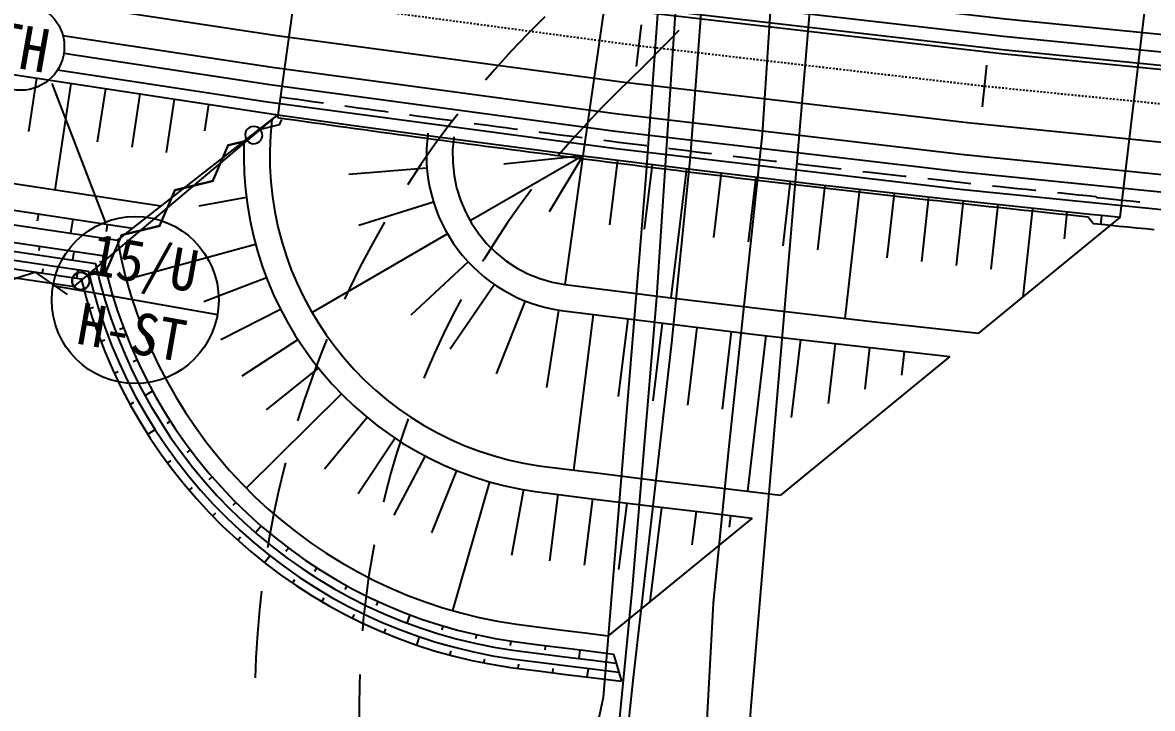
# Model space of a CAD drawing. Header units: millimetres. Extents: x 9574 to 10370, y 1103 to 1809.
# Drawn here: x 9806.5 to 9871.4, y 1446.2 to 1485.6 of the extents above; entities that cross this region are included whole.
import ezdxf
from ezdxf.enums import TextEntityAlignment as Align
from ezdxf.xclip import XClip

# ---------------------------------------------------------------- set-up
doc = ezdxf.new("R2010")
doc.units = ezdxf.units.MM
doc.header["$LTSCALE"] = 10
doc.header["$MEASUREMENT"] = 0
doc.header["$XCLIPFRAME"] = 2
for name, pattern in [('CENTER', [2, 1.25, -0.25, 0.25, -0.25]), ('DASHED', [0.75, 0.5, -0.25]), ('HIDDEN', [0.375, 0.25, -0.125])]:
    doc.linetypes.add(name, pattern=pattern)
for name, color, linetype in [('TN-CABL', 4, 'Continuous'), ('TN-MANH', 4, 'Continuous'), ('TZ-BASE', 253, 'Continuous'), ('TZ-CABL', 4, 'Continuous')]:
    doc.layers.add(name, color=color, linetype=linetype)
doc.styles.add('SYMBTEXT', font='GulimChe.ttf')
doc.linetypes.add('ZIGZAG', pattern='A,0.0001,-0.2,[131,ltypeshp.shx,S=0.2,R=0,X=-0.2,Y=0],-0.4,[131,ltypeshp.shx,S=0.2,R=180,X=0.2,Y=0],-0.2', length=0.8001)

# ---------------------------------------------------------------- blocks, each defined once
blk = doc.blocks.new('TTTW101-2')
blk.add_line((-6, 0), (6, 0))
blk.add_circle((0, 0), 6)
at = {"style": 'SYMBTEXT'}
for tag, p in [('TTTW_TITLE_1', (0.17, 2.77)), ('TTTW_TITLE_2', (0.17, -2.31))]:
    blk.add_attdef(tag, text='', height=3, dxfattribs=at).set_placement(p, align=Align.MIDDLE_CENTER)
blk = doc.blocks.new('JD-FGJF7HKL')
at = {"layer": 'TZ-BASE'}
blk.add_line((186.184, 38.217), (189.249, 30.251), dxfattribs=at)
at = {"layer": 'TZ-BASE', "xscale": 0.7999999999921703, "yscale": 0.7999999999921703, "zscale": 0.7999999999921703, "rotation": 350.0007794774572}
blk.add_blockref('TTTW101-2', (190.973, 25.771), dxfattribs=at).add_auto_attribs({'TTTW_TITLE_1': '15/U', 'TTTW_TITLE_2': 'H-ST'})
blk = doc.blocks.new('smd')
at = {"color": 0, "lineweight": -3, "ltscale": 5, "const_width": 0.13}
blk.add_lwpolyline([(0.5, 0, 1), (-0.5, 0, 1)], format="xyb", close=True, dxfattribs=at)
blk.add_lwpolyline([(12.5, 0), (11.5, 0.5), (9.5, -0.5), (7.5, 0.5), (5.5, -0.5), (3.5, 0.5), (1.5, -0.5), (0.5, 0)], dxfattribs=at)
blk = doc.blocks.new('jd-fgjfjfjfjazdf2gs')
at = {"layer": 'TZ-BASE'}
for p, q in [((176.649, -31.506), (174.684, -45.347)), ((223.119, -51.074), (224.693, -37.805)), ((195.32, -42.415), (195.618, -40.033)), ((215.205, -44.736), (215.463, -42.35)), ((160.848, -43.093), (160.384, -46.153)), ((162.825, -43.393), (161.898, -49.513)), ((164.803, -43.693), (164.339, -46.753)), ((166.78, -43.992), (166.316, -47.052)), ((168.758, -44.292), (168.294, -47.352)), ((170.735, -44.592), (170.503, -46.122)), ((165.489, -52.396), (174.705, -45.194)), ((194.232, -47.801), (193.767, -51.507)), ((183.28, -48.249), (178.795, -48.613)), ((196.216, -48.049), (195.757, -51.755)), ((198.201, -48.293), (197.296, -55.708)), ((200.187, -48.534), (199.74, -52.242)), ((202.173, -48.771), (201.732, -52.48)), ((204.159, -49.006), (203.724, -52.715)), ((206.146, -49.236), (205.717, -52.947)), ((208.132, -49.464), (207.288, -56.886)), ((210.12, -49.689), (209.704, -53.4)), ((212.108, -49.91), (211.698, -53.622)), ((221.722, -49.887), (221.767, -49.941)), ((183.661, -50.208), (179.366, -51.552)), ((214.096, -50.127), (213.692, -53.841)), ((216.084, -50.345), (215.68, -54.058)), ((218.072, -50.563), (217.519, -55.65)), ((160.953, -50.887), (160.891, -51.296)), ((162.93, -51.187), (162.807, -51.998)), ((223.119, -51.074), (214.967, -57.735)), ((220.06, -50.779), (219.894, -52.312)), ((221.564, -51.429), (221.252, -51.045)), ((222.049, -50.995), (221.992, -51.518)), ((164.908, -51.486), (164.847, -51.889)), ((184.465, -52.035), (176.678, -56.55)), ((161.017, -52.743), (160.98, -52.991)), ((162.995, -53.037), (162.922, -53.531)), ((173.435, -52.647), (166.005, -54.671)), ((164.713, -53.607), (164.456, -53.664)), ((185.651, -53.64), (182.351, -56.7)), ((161.192, -54.286), (161.229, -54.039)), ((163.171, -54.579), (163.244, -54.085)), ((174.059, -54.547), (170.467, -55.934)), ((187.162, -54.945), (184.617, -58.657)), ((165.214, -55.543), (164.974, -55.614)), ((163.879, -56.31), (164.118, -56.236)), ((174.874, -56.372), (171.443, -58.12)), ((188.923, -55.884), (187.259, -60.065)), ((190.848, -56.412), (190.146, -60.857)), ((192.832, -56.666), (191.709, -65.596)), ((194.816, -56.914), (194.262, -61.38)), ((165.85, -57.439), (165.616, -57.527)), ((196.801, -57.158), (196.254, -61.625)), ((198.787, -57.4), (198.247, -61.867)), ((200.772, -57.638), (200.24, -62.106)), ((164.535, -58.199), (164.768, -58.109)), ((175.871, -58.105), (172.637, -60.194)), ((202.759, -57.873), (201.709, -66.811)), ((204.745, -58.106), (204.22, -62.575)), ((206.732, -58.333), (206.329, -61.764)), ((213.336, -59.068), (203.591, -67.031)), ((208.719, -58.558), (208.438, -60.952)), ((210.707, -58.779), (210.547, -60.141)), ((166.619, -59.285), (166.392, -59.389)), ((177.041, -59.726), (174.038, -62.136)), ((165.316, -60.04), (165.543, -59.934)), ((167.517, -61.071), (167.079, -61.312)), ((178.37, -61.219), (172.889, -66.628)), ((166.219, -61.824), (166.438, -61.703)), ((168.54, -62.79), (168.329, -62.925)), ((179.846, -62.568), (177.396, -65.539)), ((167.241, -63.543), (167.662, -63.273)), ((181.451, -63.759), (179.319, -66.965)), ((169.681, -64.432), (169.481, -64.581)), ((183.17, -64.779), (181.377, -68.187)), ((168.375, -65.189), (168.576, -65.041)), ((170.936, -65.988), (170.747, -66.152)), ((184.985, -65.618), (183.55, -69.192)), ((169.618, -66.756), (169.809, -66.594)), ((186.876, -66.267), (184.753, -73.67)), ((188.823, -66.719), (188.146, -70.51)), ((172.298, -67.452), (172.121, -67.629)), ((190.804, -66.993), (190.321, -70.813)), ((192.788, -67.242), (192.312, -71.063)), ((194.773, -67.49), (194.297, -71.31)), ((170.964, -68.235), (171.143, -68.061)), ((196.758, -67.737), (196.08, -73.168)), ((198.744, -67.97), (198.504, -69.895)), ((173.761, -68.816), (173.433, -69.193)), ((201.973, -68.353), (193.699, -75.114)), ((200.73, -68.206), (200.648, -68.866)), ((172.406, -69.62), (172.573, -69.434)), ((175.316, -70.073), (175.166, -70.273)), ((173.937, -70.906), (174.246, -70.512)), ((176.956, -71.216), (176.821, -71.426)), ((175.552, -72.085), (175.693, -71.878)), ((178.674, -72.24), (178.553, -72.459)), ((177.243, -73.153), (177.369, -72.937)), ((180.459, -73.14), (180.355, -73.367)), ((179.002, -74.105), (179.113, -73.881)), ((182.304, -73.911), (182.128, -74.379)), ((184.199, -74.55), (184.128, -74.789)), ((180.82, -74.936), (180.916, -74.705)), ((182.691, -75.643), (182.852, -75.169)), ((186.135, -75.052), (186.08, -75.296)), ((188.101, -75.417), (188.064, -75.664)), ((190.084, -75.672), (190.053, -75.92)), ((192.069, -75.92), (192.007, -76.416)), ((184.604, -76.222), (184.669, -75.981)), ((186.553, -76.672), (186.601, -76.427)), ((194.001, -76.159), (194.454, -77.726)), ((188.528, -76.986), (188.559, -76.738)), ((190.512, -77.237), (190.543, -76.989)), ((192.496, -77.485), (192.558, -76.988))]:
    blk.add_line(p, q, dxfattribs=at)
at = {"layer": 'TZ-BASE', "ltscale": 10}
for p, q in [((194.128, -34.322), (192.247, -47.551)), ((192.247, -47.551), (185.765, -51.286)), ((192.247, -47.551), (187.694, -48.033)), ((192.247, -47.551), (190.305, -50.764)), ((192.247, -47.551), (191.196, -54.947)), ((172.899, -49.933), (170.167, -50.447))]:
    blk.add_line(p, q, dxfattribs=at)
at = {"layer": 'TZ-BASE'}
for points, elevation in [([(229.571, 15.248), (221.662, 13.297), (219.876, 12.677), (217.287, 11.515), (215.481, 10.442), (213.391, 8.797), (210.911, 6.573), (209.76, 5.375), (208.205, 3.292), (205.365, -1.268), (203.781, -4.167), (203.197, -5.535), (202.475, -8.002), (201.698, -11.574), (200.962, -16.063), (200.535, -19.665), (199.613, -31.411), (198.407, -47.604), (197.335, -58.289), (195.119, -77.689), (192.913, -98.472)], 36), ([(199.089, -85.23), (199.751, -73.237), (200.626, -64.405), (202.568, -46.308), (203.146, -37.496), (203.671, -28.448), (204.321, -22.382), (205.204, -16.205), (205.999, -12.179), (206.864, -8.939), (207.682, -6.653), (208.507, -5.007), (209.727, -3.37), (211.864, -0.983), (214.444, 1.616), (216.812, 3.689), (219.149, 5.445), (221.322, 6.807), (223.424, 7.837), (225.773, 8.698)], 39), ([(201.009, -91.398), (201.907, -79.15), (205.005, -42.686), (206.565, -23.85), (207.346, -16.655), (207.968, -12.914), (208.721, -9.967), (209.533, -7.689), (210.483, -5.881), (211.786, -3.973), (213.344, -2.1), (215.326, -0.16), (218.953, 2.869), (221.061, 4.348), (223.442, 5.609), (226.509, 6.961)], 40)]:
    blk.add_lwpolyline(points, dxfattribs=dict(at, elevation=elevation))
for points in [[(0.608, 2.03), (0.962, 1.921), (20.17, -3.648), (39.469, -8.896), (58.853, -13.82), (78.317, -18.421), (97.854, -22.695), (117.461, -26.643), (137.13, -30.263), (156.857, -33.553), (176.637, -36.514), (196.463, -39.144), (216.33, -41.443), (236.233, -43.409)], [(-0.607, -2.024), (18.24, -7.515), (37.532, -12.79), (56.909, -17.742), (76.365, -22.372), (95.896, -26.677), (115.496, -30.658), (135.159, -34.311), (154.88, -37.637), (174.654, -40.635), (194.475, -43.303), (214.338, -45.641), (234.236, -47.649)], [(174.684, -45.347), (175.179, -45.417), (175.677, -45.488), (176.175, -45.558), (176.673, -45.628), (177.171, -45.698), (177.669, -45.767), (178.167, -45.837), (178.665, -45.906), (179.163, -45.975), (179.661, -46.044), (180.159, -46.112), (180.658, -46.181), (181.156, -46.249), (181.654, -46.317), (182.152, -46.385), (182.651, -46.452), (183.149, -46.52), (183.647, -46.587), (184.146, -46.654), (184.644, -46.72), (185.143, -46.787), (185.641, -46.853), (186.139, -46.919), (186.638, -46.985), (187.137, -47.051), (187.635, -47.116), (188.134, -47.182), (188.632, -47.247), (189.131, -47.311), (189.63, -47.376), (190.128, -47.44), (190.627, -47.505), (191.126, -47.569), (191.625, -47.632), (192.123, -47.696), (192.622, -47.759), (193.121, -47.823), (193.62, -47.886), (194.119, -47.948), (194.618, -48.011), (195.117, -48.073), (195.616, -48.135), (196.115, -48.197), (196.614, -48.259), (197.113, -48.321), (197.612, -48.382), (198.111, -48.443), (198.61, -48.504), (199.11, -48.565), (199.609, -48.625), (200.108, -48.685), (200.607, -48.745), (201.107, -48.805), (201.606, -48.865), (202.105, -48.924), (202.604, -48.984), (203.104, -49.043), (203.603, -49.101), (204.103, -49.16), (204.602, -49.218), (205.102, -49.277), (205.601, -49.335), (206.101, -49.392), (206.6, -49.45), (207.1, -49.507), (207.599, -49.564), (208.099, -49.621), (208.599, -49.678), (209.098, -49.735), (209.598, -49.791), (210.098, -49.847), (210.597, -49.903), (211.097, -49.959), (211.597, -50.014), (212.097, -50.069), (212.597, -50.124), (213.096, -50.179), (213.596, -50.234), (214.096, -50.288), (214.596, -50.343), (215.096, -50.397), (215.596, -50.451), (216.096, -50.504), (216.596, -50.558), (217.096, -50.611), (217.596, -50.664), (218.096, -50.716), (218.596, -50.769), (219.096, -50.821), (219.596, -50.874), (220.097, -50.925), (220.597, -50.977), (221.097, -51.029), (221.252, -51.045)], [(153.612, -49.774), (166.369, -51.708)], [(221.564, -51.429), (222.062, -51.479), (222.562, -51.53), (223.063, -51.581), (223.563, -51.631), (224.064, -51.682), (224.564, -51.732), (225.065, -51.782)]]:
    blk.add_lwpolyline(points, dxfattribs=at)
at = {"layer": 'TZ-BASE', "linetype": 'CENTER', "ltscale": 0.001, "flags": 128}
blk.add_lwpolyline([(0, 0), (19.205, -5.582), (38.5, -10.843), (57.881, -15.782), (77.341, -20.397), (96.875, -24.687), (116.478, -28.651), (136.144, -32.287), (155.869, -35.596), (175.645, -38.575), (195.469, -41.224), (215.334, -43.543), (235.235, -45.53), (255.166, -47.185), (275.122, -48.508), (295.097, -49.497), (315.086, -50.154), (335.083, -50.478), (355.083, -50.469), (375.08, -50.126), (395.068, -49.449), (415.042, -48.44), (434.997, -47.098), (454.927, -45.424), (474.825, -43.418), (494.688, -41.08), (514.509, -38.412), (534.283, -35.414), (554.004, -32.086), (573.667, -28.431), (593.266, -24.448), (612.796, -20.139), (632.252, -15.505), (651.627, -10.548), (670.918, -5.269), (690.117, 0.332)], dxfattribs=at)
at = {"layer": 'TZ-BASE', "flags": 128}
for points in [[(154.821, -42.179), (174.705, -45.194)], [(167.995, -50.437), (153.848, -48.293)]]:
    blk.add_lwpolyline(points, dxfattribs=at)
at = {"layer": 'TZ-BASE', "linetype": 'HIDDEN', "flags": 128}
for points in [[(174.853, -44.159), (175.348, -44.229), (175.845, -44.3), (176.343, -44.37), (176.84, -44.44), (177.338, -44.509), (177.835, -44.579), (178.333, -44.648), (178.83, -44.717), (179.328, -44.786), (179.825, -44.855), (180.323, -44.924), (180.821, -44.992), (181.319, -45.06), (181.816, -45.128), (182.314, -45.196), (182.812, -45.263), (183.31, -45.33), (183.808, -45.397), (184.305, -45.464), (184.803, -45.531), (185.301, -45.597), (185.799, -45.664), (186.297, -45.73), (186.795, -45.795), (187.293, -45.861), (187.791, -45.926), (188.289, -45.992), (188.788, -46.057), (189.286, -46.121), (189.784, -46.186), (190.282, -46.25), (190.78, -46.315), (191.279, -46.378), (191.777, -46.442), (192.275, -46.506), (192.774, -46.569), (193.272, -46.632), (193.77, -46.695), (194.269, -46.758), (194.767, -46.82), (195.266, -46.883), (195.764, -46.945), (196.263, -47.007), (196.761, -47.068), (197.26, -47.13), (197.758, -47.191), (198.257, -47.252), (198.756, -47.313), (199.254, -47.373), (199.753, -47.434), (200.252, -47.494), (200.751, -47.554), (201.249, -47.614), (201.748, -47.673), (202.247, -47.733), (202.746, -47.792), (203.245, -47.851), (203.744, -47.91), (204.243, -47.968), (204.741, -48.027), (205.24, -48.085), (205.739, -48.143), (206.238, -48.2), (206.738, -48.258), (207.237, -48.315), (207.736, -48.372), (208.235, -48.429), (208.734, -48.486), (209.233, -48.542), (209.732, -48.599), (210.232, -48.655), (210.731, -48.71), (211.23, -48.766), (211.729, -48.821), (212.229, -48.877), (212.728, -48.932), (213.227, -48.987), (213.727, -49.041), (214.226, -49.095), (214.725, -49.15), (215.225, -49.204), (215.724, -49.257), (216.224, -49.311), (216.723, -49.364), (217.223, -49.417), (217.722, -49.47), (218.222, -49.523), (218.722, -49.576), (219.221, -49.628), (219.721, -49.68), (220.221, -49.732), (220.72, -49.784), (221.22, -49.835), (221.72, -49.886), (221.722, -49.887)], [(221.767, -49.941), (222.214, -49.987), (222.714, -50.038), (223.214, -50.089), (223.714, -50.139), (224.214, -50.189), (224.714, -50.239), (225.213, -50.289), (225.713, -50.339), (226.213, -50.388), (226.713, -50.437), (227.213, -50.486), (227.713, -50.535), (228.213, -50.584), (228.713, -50.632), (229.213, -50.68), (229.713, -50.728), (230.214, -50.776), (230.714, -50.823), (231.214, -50.871), (231.714, -50.918), (232.214, -50.965), (232.714, -51.011), (233.215, -51.058), (233.715, -51.104), (234.215, -51.15), (234.715, -51.196), (235.216, -51.242), (235.716, -51.287), (236.216, -51.332), (236.717, -51.377), (237.217, -51.422), (237.717, -51.467), (238.218, -51.511), (238.718, -51.555), (239.219, -51.599), (239.719, -51.643), (240.22, -51.686), (240.72, -51.73), (241.221, -51.773), (241.721, -51.816), (242.222, -51.859), (242.722, -51.901), (243.223, -51.943), (243.723, -51.986), (244.224, -52.027), (244.725, -52.069), (245.225, -52.111), (245.726, -52.152), (246.227, -52.193), (246.727, -52.234), (247.228, -52.274), (247.729, -52.315), (248.23, -52.355), (248.73, -52.395), (249.231, -52.435), (249.732, -52.474), (250.233, -52.514), (250.734, -52.553), (251.235, -52.592), (251.735, -52.631), (252.236, -52.669), (252.737, -52.708), (253.238, -52.746), (253.739, -52.784), (254.24, -52.821), (254.741, -52.859), (255.242, -52.896), (255.743, -52.933), (256.244, -52.97), (256.745, -53.007), (257.246, -53.043), (257.747, -53.08), (258.248, -53.116), (258.749, -53.151), (259.25, -53.187), (259.751, -53.222), (260.253, -53.258), (260.754, -53.293), (261.255, -53.327), (261.756, -53.362), (262.257, -53.396), (262.759, -53.431), (263.26, -53.465), (263.761, -53.498), (264.262, -53.532), (264.763, -53.565), (265.265, -53.598), (265.766, -53.631), (266.267, -53.664), (266.769, -53.696), (267.27, -53.729), (267.771, -53.761), (268.273, -53.793), (268.774, -53.824), (269.275, -53.856), (269.777, -53.887), (270.278, -53.918), (270.78, -53.949), (271.281, -53.979), (271.783, -54.01), (272.284, -54.04), (272.786, -54.07), (273.287, -54.1), (273.789, -54.129), (274.29, -54.159), (274.792, -54.188), (275.293, -54.217), (275.795, -54.246), (276.296, -54.274), (276.798, -54.302), (277.299, -54.331), (277.801, -54.358), (278.303, -54.386), (278.804, -54.414), (279.306, -54.441), (279.807, -54.468), (280.309, -54.495), (280.811, -54.521), (281.312, -54.548), (281.814, -54.574), (282.316, -54.6), (282.818, -54.626), (283.319, -54.652), (283.821, -54.677), (283.823, -54.677)]]:
    blk.add_lwpolyline(points, dxfattribs=at)
at = {"layer": 'TZ-BASE', "lineweight": -3, "ltscale": 5, "flags": 128}
blk.add_lwpolyline([(156.343, -54.072), (163.005, -55.06), (174.705, -45.194)], dxfattribs=at)
at = {"layer": 'TZ-BASE'}
for points in [[(174.705, -45.188, 0.003667), (192.247, -47.551, 0.003667)], [(192.247, -47.551, 0.005708), (219.614, -50.715, 0.00073), (223.119, -51.074)]]:
    blk.add_lwpolyline(points, format="xyb", dxfattribs=at)
at = {"layer": 'TZ-BASE', "lineweight": -3, "ltscale": 5}
blk.add_lwpolyline([(173.707, -46.035, 1), (172.943, -46.679, 1)], format="xyb", close=True, dxfattribs=at)
for points in [[(174.929, -45.46), (174.794, -45.772), (173.707, -46.035)], [(162.619, -55.508), (160.787, -54.226), (158.662, -54.921), (157.746, -54.28)]]:
    blk.add_lwpolyline(points, dxfattribs=at)
at = {"layer": 'TZ-BASE', "flags": 128}
for points in [[(174.369, -45.456, 0.406546), (189.718, -65.344, 0.002853), (203.591, -67.031)], [(172.767, -46.708, 0.385359), (189.507, -66.829, 0.002561), (201.973, -68.353)], [(183.34, -46.254, 0.414214), (190.985, -56.432, 0.004628), (213.336, -59.068)], [(184.826, -46.465, 0.414214), (191.196, -54.947)], [(147.707, -50.475), (153.614, -50.634), (165.489, -52.396, 0.322927), (188.424, -74.453, 0.001077), (193.699, -75.114)], [(149.203, -52.164), (153.6, -51.643), (164.643, -53.281, 0.315968), (188.29, -75.444, 0.001165), (194.001, -76.159)], [(149.372, -52.648), (153.592, -52.147), (164.227, -53.725, 0.312658), (188.223, -75.94, 0.001209), (194.152, -76.681), (194.152, -76.681)], [(149.541, -53.131), (153.585, -52.652), (163.816, -54.17, 0.309452), (188.157, -76.435, 0.001253), (194.303, -77.203), (194.303, -77.203)], [(149.71, -53.615), (153.577, -53.156), (163.408, -54.615, 0.306346), (188.09, -76.931, 0.001297), (194.454, -77.726)], [(191.196, -54.947, 0.004928), (214.967, -57.735)]]:
    blk.add_lwpolyline(points, format="xyb", dxfattribs=at)
at = {"layer": 'TZ-BASE'}
for points in [[(197.541, -39.362, 35.633), (196.479, -55.689, 35.644), (195.083, -72.355, 35.711), (194.193, -81.399, 35.32)], [(197.215, -29.797, 35.701), (195.855, -48.71, 35.602), (193.409, -78.656, 35.727), (191.614, -87.086, 35.711)]]:
    blk.add_polyline3d(points, dxfattribs=at)
blk.add_arc((2037.899, -211.648), 1814, 172.524972, 178.501888, dxfattribs=at)
at = {"layer": 'TZ-BASE', "linetype": 'DASHED'}
for centre, radius, start, end in [((75.061, 78.758), 171, 314.18188, 336.08909), ((228.388, -79.01), 55, 134.18188, 226.13673), ((228.388, -79.01), 49, 134.18188, 226.13673)]:
    blk.add_arc(centre, radius, start, end, dxfattribs=at)
at = {"layer": 'TZ-BASE', "rotation": 40.14156061698218}
blk.add_blockref('smd', (163.387, -54.738), dxfattribs=at)
blk = doc.blocks.new('TZMH101')
at = {"linetype": 'Continuous'}
blk.add_circle((0, 0), 2.5, dxfattribs=at)
at = {"style": 'SYMBTEXT'}
blk.add_attdef('TZMH_TITLE', text='', height=2.5, dxfattribs=at).set_placement((0, 0), align=Align.MIDDLE_CENTER)

msp = doc.modelspace()

# ---------------------------------------------------------------- linework, layer by layer
at = {"layer": 'TN-CABL', "linetype": 'ZIGZAG', "ltscale": 0.5}
for points in [[(9810.203, 1491.648), (9823.151, 1489.71), (9842.964, 1487.082), (9862.819, 1484.785), (9882.709, 1482.819), (9902.629, 1481.187), (9922.574, 1479.887), (9942.537, 1478.92), (9962.514, 1478.287), (9982.499, 1477.988), (10002.485, 1478.022), (10022.469, 1478.391), (10042.443, 1479.093), (10062.404, 1480.128), (10082.344, 1481.497), (10102.258, 1483.198), (10122.141, 1485.232), (10141.987, 1487.598), (10161.792, 1490.294), (10162.95, 1490.472)], [(9808.82, 1483.804), (9820.658, 1482.01), (9840.525, 1479.335), (9860.435, 1476.991), (9880.381, 1474.979), (9900.357, 1473.298), (9920.359, 1471.95), (9940.38, 1470.935), (9960.416, 1470.253), (9980.46, 1469.905), (10000.507, 1469.89), (10020.552, 1470.208), (10040.588, 1470.859), (10060.611, 1471.844), (10080.615, 1473.162), (10100.594, 1474.812), (10120.543, 1476.794), (10140.456, 1479.107), (10160.328, 1481.752), (10164.117, 1482.32)]]:
    msp.add_lwpolyline(points, dxfattribs=at)
at = {"layer": 'TZ-CABL', "flags": 128}
for points in [[(9810.145, 1492.668), (9823.291, 1490.7), (9843.088, 1488.074), (9862.925, 1485.779), (9882.799, 1483.815), (9902.702, 1482.184), (9922.63, 1480.885), (9942.577, 1479.92), (9962.537, 1479.287), (9982.505, 1478.988), (10002.475, 1479.022), (10022.442, 1479.39), (10042.4, 1480.092), (10062.343, 1481.126), (10082.267, 1482.494), (10102.164, 1484.194), (10122.031, 1486.226), (10141.861, 1488.59), (10161.648, 1491.284), (10163.004, 1491.492)], [(9810.203, 1491.648), (9823.151, 1489.71), (9842.964, 1487.082), (9862.819, 1484.785), (9882.709, 1482.819), (9902.629, 1481.187), (9922.574, 1479.887), (9942.537, 1478.92), (9962.514, 1478.287), (9982.499, 1477.988), (10002.485, 1478.022), (10022.469, 1478.391), (10042.443, 1479.093), (10062.404, 1480.128), (10082.344, 1481.497), (10102.258, 1483.198), (10122.141, 1485.232), (10141.987, 1487.598), (10161.792, 1490.294), (10162.95, 1490.472)], [(9809.848, 1490.69), (9823.011, 1488.72), (9842.841, 1486.089), (9862.712, 1483.79), (9882.619, 1481.823), (9902.556, 1480.189), (9922.517, 1478.888), (9942.497, 1477.921), (9962.491, 1477.288), (9982.492, 1476.988), (10002.496, 1477.022), (10022.496, 1477.391), (10042.487, 1478.094), (10062.464, 1479.13), (10082.42, 1480.5), (10102.351, 1482.203), (10122.251, 1484.238), (10142.114, 1486.606), (10161.935, 1489.305), (10163.307, 1489.515)], [(9808.763, 1484.824), (9820.799, 1482.999), (9840.651, 1480.327), (9860.544, 1477.985), (9880.473, 1475.975), (9900.433, 1474.296), (9920.418, 1472.949), (9940.423, 1471.935), (9960.442, 1471.253), (9980.469, 1470.905), (10000.5, 1470.89), (10020.527, 1471.208), (10040.547, 1471.859), (10060.554, 1472.842), (10080.541, 1474.159), (10100.503, 1475.807), (10120.436, 1477.788), (10140.332, 1480.1), (10160.188, 1482.742), (10164.212, 1483.346)], [(9808.82, 1483.804), (9820.658, 1482.01), (9840.525, 1479.335), (9860.435, 1476.991), (9880.381, 1474.979), (9900.357, 1473.298), (9920.359, 1471.95), (9940.38, 1470.935), (9960.416, 1470.253), (9980.46, 1469.905), (10000.507, 1469.89), (10020.552, 1470.208), (10040.588, 1470.859), (10060.611, 1471.844), (10080.615, 1473.162), (10100.594, 1474.812), (10120.543, 1476.794), (10140.456, 1479.107), (10160.328, 1481.752), (10164.117, 1482.32)], [(9808.464, 1482.847), (9820.516, 1481.02), (9840.4, 1478.343), (9860.326, 1475.997), (9880.289, 1473.983), (9900.282, 1472.301), (9920.3, 1470.952), (9940.338, 1469.936), (9960.39, 1469.254), (9980.451, 1468.905), (10000.515, 1468.89), (10020.576, 1469.208), (10040.629, 1469.86), (10060.668, 1470.846), (10080.689, 1472.164), (10100.684, 1473.816), (10120.65, 1475.799), (10140.58, 1478.115), (10160.468, 1480.762), (10164.436, 1481.357)]]:
    msp.add_lwpolyline(points, dxfattribs=at)

# ---------------------------------------------------------------- block references
at = {"layer": 'TN-MANH', "rotation": 350.0007794762809}
msp.add_blockref('TZMH101', (9806.348, 1484.179), dxfattribs=at).add_auto_attribs({'TZMH_TITLE': 'TH'})
at = {"layer": 'TZ-BASE'}
ref = msp.add_blockref('jd-fgjfjfjfjazdf2gs', (9646.407, 1525.461), dxfattribs=at)
XClip(ref).set_block_clipping_path([(714.6438916503, -81.2189901643), (567.8265276495, -116.1712244665), (355.8346550711, -135.7611912706), (143.1711438058, -119.8842510469), (-24.4568499983, -81.6031187117), (21.5795735279, 72.0027518047), (167.0723879304, 38.7766208012), (354.4195205208, 24.7897398007), (541.8075255428, 42.1060866644), (668.4836330351, 72.2633709864)])
msp.add_blockref('JD-FGJF7HKL', (9621.95, 1443.857), dxfattribs=at)

doc.saveas('drawing.dxf')
